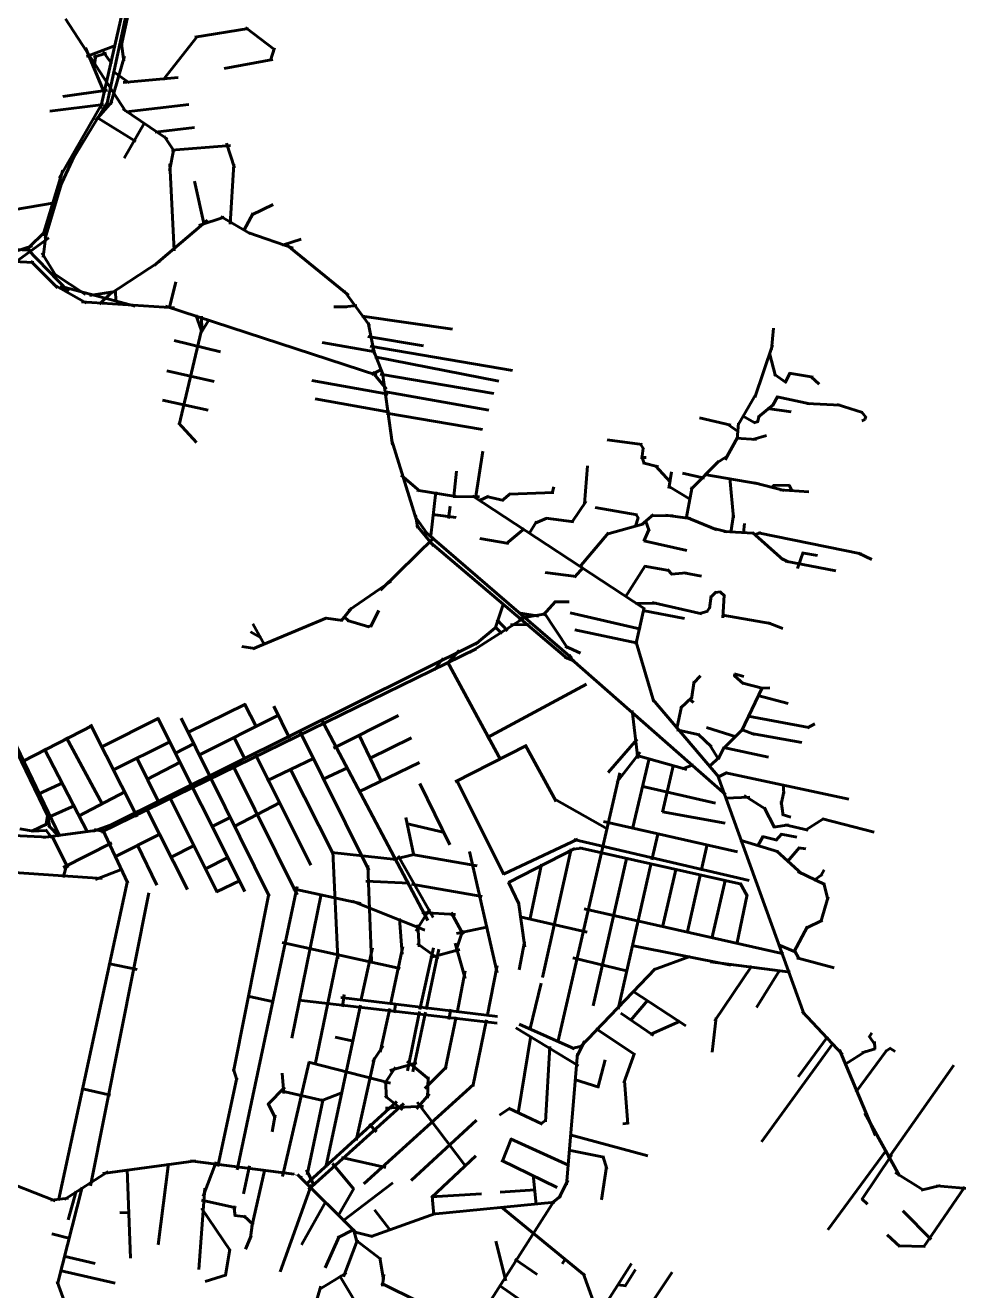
# Model space of a CAD drawing. Header units: inches. Extents: x 723419 to 759401, y 6910722 to 6968430.
# Drawn here: x 745313 to 747978, y 6944299 to 6947911 of the extents above; entities that cross this region are included whole.
import ezdxf

# ---------------------------------------------------------------- set-up
doc = ezdxf.new("R2010")
doc.units = ezdxf.units.IN
doc.header["$MEASUREMENT"] = 0
doc.layers.add('Linhas Axiais - Florianopolis', color=6, linetype='Continuous', lineweight=60)

msp = doc.modelspace()

# ---------------------------------------------------------------- linework, layer by layer
at = {"layer": 'Linhas Axiais - Florianopolis', "linetype": 'Continuous', "lineweight": 60}
for p, q in [((745610.4, 6948038.8), (745527.3, 6947673.7)), ((745622.7, 6948044.5), (745545.9, 6947684.4)), ((745586.9, 6947850.6), (745625.5, 6948031.1)), ((745599.1, 6947666.1), (745427.6, 6947929.9)), ((746025.4, 6947840.6), (745942.1, 6947904.9)), ((745804.5, 6947880.2), (745706.9, 6947755.1)), ((745950.7, 6947901.7), (745797.4, 6947877)), ((745485.1, 6947846.5), (745539.2, 6947717.4)), ((745487.4, 6947822.4), (745570.4, 6947853.3)), ((745507.7, 6947820.5), (745544.5, 6947831.9)), ((745535.6, 6947835.1), (745560.5, 6947800.6)), ((745593.9, 6947808.3), (745587.2, 6947857.9)), ((746012.7, 6947810.1), (746024.6, 6947847)), ((745514.6, 6947827.1), (745510.8, 6947797.8)), ((745556.1, 6947685), (745596, 6947822.8)), ((745880.4, 6947788), (746019.3, 6947813.5)), ((745562.9, 6947780), (745609.5, 6947746.9)), ((745749, 6947762.1), (745592.8, 6947747.7)), ((745420.6, 6947707.7), (745548.1, 6947725.4)), ((745533.6, 6947689.4), (745409.8, 6947475.1)), ((745550, 6947695.6), (745441.6, 6947518.6)), ((745513.7, 6947639.4), (745560.9, 6947693.6)), ((745383.2, 6947665.5), (745536.2, 6947684.6)), ((745718.9, 6947585.7), (745591.4, 6947672.7)), ((745780.3, 6947685.3), (745600.6, 6947663.6)), ((745516, 6947648.5), (745628.3, 6947579.6)), ((745595.2, 6947532), (745652.9, 6947632.4)), ((745795.8, 6947619.4), (745684.1, 6947605.5)), ((745737.7, 6947552.1), (745709.6, 6947595)), ((745736.8, 6947558), (745725.1, 6947495.3)), ((745730, 6947554.2), (745899, 6947567.9)), ((745887.3, 6947574.5), (745910.1, 6947504.2)), ((745411.9, 6947449.2), (745452.1, 6947537.8)), ((745726, 6947515.9), (745738.2, 6947266.9)), ((745907.9, 6947514.9), (745898.2, 6947343)), ((745420.6, 6947497.3), (745362.7, 6947309.8)), ((745418.1, 6947466.2), (745369.8, 6947303.1)), ((745796.5, 6947466.4), (745824.1, 6947341.7)), ((745279.1, 6947384.5), (745396.7, 6947404.5)), ((745959.7, 6947369.5), (746020.4, 6947399.2)), ((745808.6, 6947339.5), (745881.1, 6947363.7)), ((745871.7, 6947365.1), (745955.8, 6947316)), ((745937.2, 6947325.3), (745963.9, 6947374.6)), ((745833.2, 6947355.1), (745681, 6947225.5)), ((745282.4, 6947232.8), (745379.9, 6947304.2)), ((745321.4, 6947275), (745369.9, 6947322.4)), ((745364, 6947249.1), (745372.7, 6947317.7)), ((745950.8, 6947318.5), (746077.3, 6947274.5)), ((746100.3, 6947300.8), (746047.5, 6947283)), ((744515.8, 6947018.3), (745334, 6947281.9)), ((745327.5, 6947268.6), (745255.7, 6947271.7)), ((745319.2, 6947272.3), (745436, 6947151)), ((745359.8, 6947261.9), (745404, 6947190.4)), ((746056.9, 6947286.2), (746235.3, 6947140.8)), ((745278.4, 6947236.6), (745337.8, 6947233.6)), ((745328.9, 6947237.7), (745404.6, 6947161.7)), ((745697.8, 6947238), (745548.5, 6947139.5)), ((745395.3, 6947201.2), (745485.1, 6947142.7)), ((745487.9, 6947118.2), (745393.1, 6947170.9)), ((745412.7, 6947166.2), (745626.7, 6947108.8)), ((745496.1, 6947139.6), (745569.1, 6947150.6)), ((745570.8, 6947156.3), (745571.3, 6947121.4)), ((745742.7, 6947178.9), (745723.9, 6947101.4)), ((746223.6, 6947152.7), (746296.5, 6947052.7)), ((745473.1, 6947121.8), (745738.6, 6947104.6)), ((745556.7, 6947145.3), (745524.5, 6947115.3)), ((746225.6, 6947107.1), (746259.9, 6947110.9)), ((745713.6, 6947109.1), (746316.6, 6946912)), ((745799.8, 6947084), (745816.5, 6947038.4)), ((745816.2, 6947081), (745816.8, 6947040.7)), ((746230.7, 6947107.5), (746193.5, 6947107)), ((746532.6, 6947043.2), (746275.1, 6947080.9)), ((745752.2, 6946770.7), (745819.3, 6947052.8)), ((745837.9, 6947071), (745812.3, 6947028.8)), ((746292.1, 6947062.5), (746310.3, 6946972.3)), ((747448.9, 6947046.2), (747443.3, 6946985.3)), ((745870.5, 6946978.6), (745737.9, 6947011.1)), ((746160.9, 6947005.1), (746312, 6946978.6)), ((746449.8, 6946996.3), (746291.1, 6947022.8)), ((746703.8, 6946925.9), (746297.4, 6946995.2)), ((746305.6, 6946988.3), (746335.2, 6946909.9)), ((746664.9, 6946895), (746311.4, 6946964.9)), ((747446.5, 6946998.1), (747396, 6946848.8)), ((747437.9, 6946975.2), (747454.7, 6946909.2)), ((746331.4, 6946929.3), (746301.8, 6946914.2)), ((745852.1, 6946893.7), (745717.4, 6946924.3)), ((746130.7, 6946896.8), (746348.6, 6946858.1)), ((746304, 6946920.4), (746344.4, 6946872.4)), ((746326.3, 6946914.7), (746651, 6946859.5)), ((746332.9, 6946918.9), (746361.8, 6946713.3)), ((747451, 6946915.1), (747486.3, 6946890.4)), ((747482.6, 6946891.6), (747496.9, 6946919.1)), ((747494.3, 6946917.5), (747562.3, 6946906.1)), ((747556.7, 6946907.4), (747579.9, 6946886.8)), ((746636.3, 6946812.7), (746336.2, 6946866)), ((747348.4, 6946770.7), (747400.6, 6946861)), ((745835.4, 6946812), (745704.5, 6946841.3)), ((746140.7, 6946844.4), (746352.7, 6946806.2)), ((747405.8, 6946792.6), (747449.1, 6946828.8)), ((747446, 6946824.3), (747461.8, 6946852.1)), ((747459.4, 6946849.9), (747552.6, 6946830.2)), ((747543.9, 6946831.1), (747639.9, 6946826.3)), ((747703.1, 6946805.2), (747631.2, 6946828)), ((746618, 6946756.9), (746344.6, 6946803.7)), ((747238.1, 6946790.3), (747327.4, 6946769.6)), ((747395.6, 6946775.7), (747361.1, 6946796.4)), ((747408.5, 6946796.1), (747403.2, 6946777.9)), ((747499.9, 6946808), (747432.1, 6946817.2)), ((747700.9, 6946806.5), (747713.2, 6946792)), ((747701.5, 6946781.9), (747710.7, 6946786.1)), ((747710.1, 6946785.6), (747713, 6946794.1)), ((745801.5, 6946719.9), (745750.3, 6946776.1)), ((747318.1, 6946772.7), (747349.4, 6946750.2)), ((747345.8, 6946730.2), (747349.7, 6946775.2)), ((747393.4, 6946776.5), (747405.3, 6946780.3)), ((746358.6, 6946728.2), (746430.3, 6946498.3)), ((746974.7, 6946728), (747073.8, 6946714.7)), ((747068.1, 6946717.1), (747078.8, 6946699.9)), ((747311.1, 6946670.7), (747346.7, 6946734.2)), ((747342.5, 6946732), (747400.6, 6946728.1)), ((747429.2, 6946739.7), (747389.9, 6946728.1)), ((746619.2, 6946695.1), (746598, 6946560.4)), ((747085.2, 6946676.9), (747072.5, 6946676.8)), ((747079.9, 6946659.8), (747072.8, 6946679.8)), ((747077.5, 6946704), (747073.5, 6946673.4)), ((747284.7, 6946659.9), (747318.8, 6946681.8)), ((746910, 6946544.8), (746918.3, 6946653.3)), ((747120.5, 6946650.6), (747076.2, 6946661.6)), ((747112.7, 6946653.5), (747153.7, 6946607.7)), ((747213.5, 6946585.7), (747293.4, 6946667)), ((746386.2, 6946626.4), (746439.4, 6946581)), ((746543.8, 6946638), (746536.7, 6946565.4)), ((747157.8, 6946635.9), (747149.9, 6946588.8)), ((747189.4, 6946632), (747251.8, 6946618.6)), ((747407.5, 6946602.1), (747252.1, 6946628.3)), ((747324.1, 6946618.7), (747335, 6946505.3)), ((747479.7, 6946583.1), (747394.6, 6946604.8)), ((746430.5, 6946584.3), (746541.9, 6946565.9)), ((746485, 6946579.4), (746470.7, 6946453.3)), ((746589.7, 6946568.2), (747080, 6946246.1)), ((746674.7, 6946554.5), (746697.9, 6946574.3)), ((746694.3, 6946572.3), (746822.2, 6946577.1)), ((746821.9, 6946593.7), (746816.8, 6946575.5)), ((747211.8, 6946557.1), (747149.6, 6946595)), ((747200.1, 6946502.3), (747216.7, 6946593.5)), ((747444.5, 6946591.2), (747450.9, 6946598.2)), ((747448.3, 6946596.9), (747494.7, 6946597.9)), ((747550.1, 6946579.1), (747467, 6946584.6)), ((747494.1, 6946598.1), (747502, 6946581.2)), ((746525.9, 6946538), (746521.4, 6946502.8)), ((746534.5, 6946566.2), (746609.8, 6946565.2)), ((746610.1, 6946554.5), (746636.1, 6946567.2)), ((746629.6, 6946565.8), (746679.3, 6946554)), ((746874.7, 6946493.1), (746914, 6946552.6)), ((746939.8, 6946534.8), (747060.3, 6946513.5)), ((746425.1, 6946509.6), (746459, 6946460.8)), ((746426.8, 6946512.9), (746433.6, 6946475.8)), ((746542.7, 6946505.9), (746475.4, 6946514.9)), ((746768.9, 6946490.1), (746801.7, 6946504.3)), ((746799.3, 6946503.7), (746879, 6946493.1)), ((747062.6, 6946506.2), (747055.5, 6946479.9)), ((747057.3, 6946514.6), (747063.4, 6946502.6)), ((747073.2, 6946485.9), (747106.9, 6946514.1)), ((747083.7, 6946497.3), (747094.1, 6946467.8)), ((747099, 6946510.8), (747162.7, 6946512)), ((747140.6, 6946512.5), (747211.1, 6946502.9)), ((747197.1, 6946507.9), (747287.1, 6946471.1)), ((747334.7, 6946513.3), (747327.3, 6946463.5)), ((746429.7, 6946484.1), (746478.8, 6946425.2)), ((746872.7, 6946105.5), (746453, 6946467.2)), ((746687.3, 6946432), (746738.1, 6946474.6)), ((746750.9, 6946457.9), (746772.2, 6946494.3)), ((746895, 6946364.5), (746978.5, 6946462)), ((746973.1, 6946458.5), (747078.6, 6946488)), ((747093.7, 6946470.4), (747078.8, 6946438.7)), ((747271.5, 6946476.5), (747317, 6946464.9)), ((747307.3, 6946465.9), (747391.2, 6946461.6)), ((747366.4, 6946488.7), (747363.4, 6946461.8)), ((747388.8, 6946462.8), (747477.1, 6946384.8)), ((747394.6, 6946456.3), (747412.8, 6946463)), ((747405.3, 6946462.3), (747699.7, 6946402)), ((746327.3, 6946298.4), (746480, 6946448.4)), ((746469.6, 6946434.9), (746860.2, 6946102.9)), ((746610.5, 6946445.6), (746693.4, 6946431.7)), ((747078.6, 6946439.5), (747201.4, 6946411.5)), ((747472, 6946388.8), (747490.6, 6946379.6)), ((747534.2, 6946406.6), (747517.4, 6946360.4)), ((747574.8, 6946397.3), (747530.1, 6946405.1)), ((747729.9, 6946385.9), (747692, 6946404.2)), ((746881.1, 6946335.8), (746906.6, 6946364.4)), ((747026.5, 6946279), (747082.5, 6946367.8)), ((747150.1, 6946354.4), (747080.5, 6946367.3)), ((747146.1, 6946357), (747160.2, 6946343.3)), ((747483.6, 6946381.4), (747626.8, 6946353.6)), ((746236.2, 6946240.1), (746357.7, 6946323.9)), ((746797.1, 6946349.2), (746885.8, 6946337.4)), ((747158, 6946343.9), (747199.9, 6946348.1)), ((747243.7, 6946338.5), (747193, 6946348.1)), ((747266.1, 6946246.4), (747271.3, 6946282.5)), ((747269.9, 6946278.7), (747285.8, 6946293.2)), ((747281.9, 6946291.5), (747299, 6946293.4)), ((747296.9, 6946294), (747309.8, 6946281.1)), ((747308.6, 6946284.1), (747304.6, 6946219.8)), ((746215.5, 6946211.4), (746244.3, 6946247.3)), ((746678.7, 6946260.7), (746653.1, 6946186)), ((746791.2, 6946227.3), (746827.2, 6946266.1)), ((746866, 6946265.3), (746824.4, 6946265)), ((747055.1, 6946259.9), (747115.2, 6946261.5)), ((747079.7, 6946249.3), (747055.8, 6946143.3)), ((747244.3, 6946230.9), (747103.1, 6946263)), ((747258.9, 6946236.6), (747268, 6946250.6)), ((745962.4, 6946131.4), (746173.7, 6946219.3)), ((746170.8, 6946218.8), (746219.9, 6946211.7)), ((746222.5, 6946223.6), (746236.7, 6946209.6)), ((746233.2, 6946212), (746293.8, 6946193.4)), ((746322.3, 6946240.1), (746299, 6946194)), ((746582.4, 6946120.7), (746745, 6946224.3)), ((746659.4, 6946214.7), (746690.1, 6946182.5)), ((746720.2, 6946217.2), (746799.4, 6946230.7)), ((746720.7, 6946233.9), (746778.9, 6946224.6)), ((746793.3, 6946235.5), (746862.4, 6946132.1)), ((746868.6, 6946234), (747070.6, 6946187.3)), ((747195, 6946217.9), (747076, 6946240.6)), ((747238.5, 6946231.6), (747261.5, 6946238.4)), ((747304.4, 6946227.1), (747440.2, 6946203.5)), ((745955.5, 6946179), (745986.2, 6946162.8)), ((745962.5, 6946202.7), (745996.2, 6946142.4)), ((746301.6, 6946197.2), (746290.7, 6946193.6)), ((746597.3, 6946143.3), (746659, 6946195)), ((746652.7, 6946194.8), (746674.6, 6946174.4)), ((746697.9, 6946199.2), (746751.1, 6946200.5)), ((746881.8, 6946185.3), (747061.5, 6946147.2)), ((747476.1, 6946189.4), (747433.9, 6946205.2)), ((745548.8, 6945624), (746606.6, 6946149.5)), ((745931.6, 6946137.8), (745968.4, 6946132.1)), ((746854.5, 6946138.9), (746898.1, 6946118.7)), ((747056.6, 6946149.8), (747107.1, 6945980.1)), ((745529.7, 6945607.2), (746599.9, 6946130.8)), ((746480.6, 6946069.8), (746506.2, 6946104.7)), ((746516.6, 6946087.3), (746552.1, 6946125.8)), ((746853.3, 6946107.1), (746879.1, 6946096.8)), ((746866.5, 6946113.6), (746878.3, 6946095.1)), ((746873.5, 6946100.5), (747312, 6945715.4)), ((746671.1, 6945812.8), (746518.6, 6946093.6)), ((746914.9, 6946030.4), (746630.4, 6945876.8)), ((747222.4, 6946038.9), (747214.9, 6945987.8)), ((747221.1, 6946033.1), (747240.6, 6946054)), ((747337.2, 6946054.6), (747363.6, 6946031.4)), ((747364.2, 6946052.4), (747337.5, 6946059.7)), ((747338.7, 6946059.9), (747337.9, 6946053)), ((747417.1, 6946018.2), (747361.3, 6946032.8)), ((747183.6, 6945961.7), (747216.9, 6945992.5)), ((747416.9, 6946019.9), (747358, 6945896.3)), ((747491.2, 6945975), (747404.4, 6945997.5)), ((747438.8, 6946019.5), (747412, 6946018.5)), ((745776.6, 6945891.9), (745941.4, 6945973.1)), ((745938.6, 6945973.5), (745972.7, 6945907)), ((746022.6, 6945967), (746066.9, 6945876)), ((747061.5, 6945817.4), (747045.6, 6945954.7)), ((747104.6, 6945985.9), (747295.4, 6945762.7)), ((747173.6, 6945903.1), (747186.4, 6945966)), ((747221, 6945977.7), (747209.8, 6945986.8)), ((745529.9, 6945850.3), (745694.6, 6945932.6)), ((745691.4, 6945933.1), (745939.5, 6945438)), ((745758, 6945933.3), (746009.3, 6945424.4)), ((745808.6, 6945827.3), (746036.2, 6945941.5)), ((746157.4, 6945931.4), (746462.2, 6945354.9)), ((746193, 6945847.4), (746378.7, 6945940.3)), ((747550.1, 6945906.2), (747376.8, 6945938.9)), ((747546.2, 6945905.6), (747567.3, 6945917.1)), ((745306.7, 6945810.7), (745505.2, 6945912.2)), ((745499.6, 6945915.3), (745632.1, 6945651.7)), ((746095.3, 6945899.3), (746293.7, 6945498.6)), ((746265, 6945886.6), (746330.1, 6945751.7)), ((747173.6, 6945900.1), (747238.3, 6945885.3)), ((747233.8, 6945887.2), (747271.8, 6945850.8)), ((747257.4, 6945905.9), (747342.7, 6945879.9)), ((747306.2, 6945846.7), (747361.7, 6945901.2)), ((747358.1, 6945900.9), (747394.9, 6945886.2)), ((747530.4, 6945863.4), (747386.6, 6945888.8)), ((745276, 6945862.8), (745377.6, 6945653.1)), ((745277.7, 6945875), (745412, 6945595.5)), ((745367.2, 6945846.8), (745491, 6945607.6)), ((745429.6, 6945878.7), (745533, 6945686.7)), ((745563.1, 6945784.8), (745727.2, 6945866.4)), ((745739.9, 6945832.3), (745796.7, 6945861.2)), ((745907.5, 6945880.2), (745941, 6945814.6)), ((746415.5, 6945877.1), (746295.7, 6945817.9)), ((746540.6, 6945751.6), (746743.7, 6945854.7)), ((746739.7, 6945857.1), (746828.9, 6945694.8)), ((746977.3, 6945777.6), (747059.6, 6945873)), ((747267.3, 6945856.1), (747291.7, 6945816.1)), ((747308.5, 6945850), (747290.8, 6945815.6)), ((747435, 6945821.8), (747306.8, 6945848.9)), ((745630.6, 6945821.3), (745694, 6945692.6)), ((745967.6, 6945834.7), (746128.2, 6945513.5)), ((746003, 6945754.5), (746137.9, 6945819.2)), ((747002.3, 6945750.1), (747068.9, 6945836.2)), ((747046.5, 6945617.4), (747094.4, 6945817.5)), ((747056, 6945826.9), (747201.6, 6945786.8)), ((747266.1, 6945796.1), (747295.2, 6945821.2)), ((745659.9, 6945758.3), (745757.5, 6945808.4)), ((746088.8, 6945428.4), (745907.5, 6945795.3)), ((746191.8, 6945546.1), (746069.6, 6945788.8)), ((746163.2, 6945758.5), (746234.9, 6945791.7)), ((746438.6, 6945806.4), (746263.6, 6945722.1)), ((746833.5, 6945007.9), (747010.8, 6945777.4)), ((747132.6, 6945664.4), (747163.4, 6945800.4)), ((747188.1, 6945788.7), (747220.5, 6945799.7)), ((747290.1, 6945764.7), (747316.9, 6945777.9)), ((747664, 6945701.7), (747313.2, 6945777.2)), ((745351.3, 6945716.9), (745421.8, 6945749.4)), ((746439.1, 6945746.7), (746525, 6945571.7)), ((746679.7, 6945487), (746544.1, 6945757.4)), ((747283.2, 6945690.7), (747072.3, 6945738.7)), ((747536.9, 6945087.1), (747289.6, 6945771.1)), ((747476.3, 6945744.6), (747478.6, 6945717.5)), ((745464.7, 6945652.9), (745599.3, 6945723.6)), ((745861, 6945436), (745724.7, 6945708.3)), ((746822.6, 6945702.6), (746975.7, 6945616)), ((747311.1, 6945704.8), (747381.5, 6945707.1)), ((747428.6, 6945672.5), (747365.3, 6945712.4)), ((747479.1, 6945724), (747470.6, 6945686.7)), ((745382.5, 6945651.3), (745454.2, 6945683.8)), ((745776.5, 6945444.2), (745656.4, 6945680.8)), ((745909.2, 6945623.7), (746041.1, 6945692.6)), ((747311.6, 6945633.1), (747132, 6945665.3)), ((747422.8, 6945678.1), (747452, 6945621.2)), ((747471.5, 6945696.2), (747477.2, 6945654.4)), ((745331.3, 6945610.2), (745375.4, 6945631.3)), ((745377.1, 6945658.8), (745371.3, 6945626)), ((745375.3, 6945661.4), (745383.2, 6945619.5)), ((745507.5, 6945610.7), (745565.3, 6945631.1)), ((745844.6, 6945623.2), (745899.4, 6945650.3)), ((746399.4, 6945649.6), (746422.1, 6945540.6)), ((746509.6, 6945606.6), (746400.4, 6945632.4)), ((747346.2, 6945551.4), (746964, 6945637.6)), ((747498.8, 6945650.7), (747473.9, 6945658.3)), ((747547.9, 6945613.5), (747482.8, 6945628.8)), ((747540.4, 6945613.5), (747592.4, 6945646.5)), ((747589.3, 6945645.6), (747736.9, 6945608)), ((745257.2, 6945598.7), (745379.2, 6945592.8)), ((745297.7, 6945616.7), (745336.6, 6945610.3)), ((745330.2, 6945610.6), (745375.8, 6945612.6)), ((745363.7, 6945592), (745526.5, 6945614.6)), ((745370.5, 6945615.4), (745388.9, 6945591.5)), ((745379.4, 6945627), (745408.6, 6945595.9)), ((745388.6, 6945598.4), (745434.3, 6945505.5)), ((745509.4, 6945615), (745542.2, 6945608.8)), ((745533.4, 6945615.7), (745605.7, 6945461.7)), ((745566.8, 6945535.7), (745699.3, 6945602.5)), ((747102.2, 6945529), (747119.5, 6945605.2)), ((747419.4, 6945596), (747403.9, 6945566.6)), ((747417.7, 6945594.9), (747460.1, 6945584.6)), ((747449.5, 6945622.2), (747493.2, 6945628.1)), ((747456.2, 6945584.2), (747473.4, 6945603)), ((747471.3, 6945602), (747515.5, 6945592.8)), ((745421.3, 6945506.5), (745560.5, 6945577.3)), ((745688.6, 6945456.2), (745632.1, 6945572.1)), ((745727.8, 6945535.4), (745796.6, 6945570.7)), ((746678.2, 6945488), (746890.6, 6945587.8)), ((746692.3, 6945463.5), (746882.1, 6945560.6)), ((746789.3, 6945192.8), (746871.5, 6945559.7)), ((746876.5, 6945558.7), (746904.1, 6945562.3)), ((747379.9, 6945469.2), (746879.4, 6945587)), ((747358, 6945459.4), (746895.2, 6945563.2)), ((747242.8, 6945497.1), (747259.9, 6945572.7)), ((747463.2, 6945551.4), (747354.2, 6945584.7)), ((747489.3, 6945523.4), (747523.3, 6945563.7)), ((747541.5, 6945559.6), (747520.6, 6945562.7)), ((745825.6, 6945502.2), (745892.9, 6945536.4)), ((746372.2, 6945529.5), (746188.5, 6945549.1)), ((746190.8, 6945552.4), (746205.4, 6945246.2)), ((746425.8, 6945544.4), (746363.9, 6945529.2)), ((746378, 6945539.8), (746477.2, 6945364.4)), ((746602.7, 6945511), (746417.3, 6945543.8)), ((746581.3, 6945552), (746660.6, 6945205.5)), ((746934.2, 6945112), (747030.5, 6945535.8)), ((747005.2, 6945101.9), (747100.3, 6945520.4)), ((747458.6, 6945553.5), (747529.7, 6945488.9)), ((745280.8, 6945492.7), (745532.1, 6945475)), ((745421.5, 6945478), (745431.8, 6945515.1)), ((745513, 6945472.3), (745589.9, 6945502.2)), ((746290.8, 6945512.8), (746301.7, 6945239)), ((746753, 6945357.5), (746786.4, 6945516.3)), ((747131.9, 6945336), (747171.6, 6945504.5)), ((747202.7, 6945319.6), (747240.9, 6945488.8)), ((747518.9, 6945495.4), (747596, 6945458.1)), ((747564.4, 6945469.2), (747589.2, 6945487.8)), ((747594.3, 6945499.9), (747584.6, 6945483.1)), ((745408, 6944556.3), (745604.6, 6945468.4)), ((745859, 6945437.1), (745926.3, 6945469.7)), ((746089.1, 6945452.6), (745917.8, 6944643.4)), ((746285.3, 6945467.7), (746410.3, 6945462.4)), ((746617.7, 6945424.1), (746415.6, 6945459.1)), ((746722.5, 6945403.1), (746692.9, 6945465.1)), ((747272.8, 6945303.8), (747312.4, 6945472.9)), ((747373.7, 6945425.6), (747354.3, 6945461.8)), ((747604.3, 6945415), (747592.6, 6945462.4)), ((745665.5, 6945434.5), (745498.7, 6944597.7)), ((746008.7, 6945431.3), (745907.2, 6944924.2)), ((746074.1, 6945019.1), (746157.4, 6945430.3)), ((746077.6, 6945445.8), (746270.9, 6945403.7)), ((747344.3, 6945288.1), (747373.6, 6945429.8)), ((747584.3, 6945351.9), (747605.5, 6945422.7)), ((746247.6, 6945410.7), (746453.6, 6945327.8)), ((746427.7, 6945324.5), (746468.1, 6945388.6)), ((746540.8, 6945372.1), (746445, 6945378.2)), ((746562.9, 6945315.6), (746528.9, 6945378.1)), ((746739.3, 6945279.2), (746720.8, 6945407.3)), ((747478, 6945260.4), (746908.2, 6945388.4)), ((746389, 6945258.9), (746381.5, 6945360.9)), ((746433.6, 6945343.4), (746437.3, 6945280.5)), ((746725.7, 6945366), (746917.2, 6945321.8)), ((747542, 6945333.3), (747589, 6945356.6)), ((746541.4, 6945265.3), (746562.6, 6945328.2)), ((746634.2, 6945337.7), (746543.9, 6945318.4)), ((747506.8, 6945264.7), (747546.4, 6945338)), ((746045.9, 6945293), (746382.9, 6945217.9)), ((746270.6, 6945125.8), (746304.3, 6945277.4)), ((746355.5, 6945115.5), (746390.8, 6945281.4)), ((746432, 6945290.1), (746492.7, 6945246.1)), ((746439.6, 6945101.2), (746478.5, 6945277.4)), ((746457.9, 6945101.6), (746494, 6945273.8)), ((746468.5, 6945250.1), (746554, 6945272.9)), ((746540.6, 6945290.4), (746568.6, 6945189.7)), ((746723.4, 6945214.6), (746738.7, 6945294.3)), ((747045, 6945284.1), (747327.7, 6945228.2)), ((747463.3, 6945285.8), (747511.3, 6945266.1)), ((747507.8, 6945271.5), (747522.2, 6945244.7)), ((745631.9, 6945215.9), (745549.8, 6945232.4)), ((746140.8, 6944944.2), (746206.5, 6945262.5)), ((747032.8, 6945211.1), (746876.2, 6945248.6)), ((747107, 6945214.8), (747209.9, 6945252.9)), ((747269.7, 6945237.8), (747497.2, 6945208.2)), ((747622.8, 6945220.5), (747515.4, 6945249.2)), ((746545.6, 6945091.3), (746568.6, 6945211.9)), ((746631.3, 6945080.9), (746660.3, 6945227)), ((747110.9, 6945217.2), (746896.9, 6944993.7)), ((747280.9, 6945067.8), (747387, 6945225.5)), ((747400.8, 6945107.2), (747466.2, 6945212.8)), ((746753.2, 6945043.4), (746785.8, 6945176.1)), ((746022.6, 6945122.9), (745948.5, 6945139)), ((746093.5, 6945128.1), (746660.3, 6945062.2)), ((746214.2, 6945135.7), (746661.5, 6945080.9)), ((746218.2, 6945108.7), (746223.3, 6945144.4)), ((747041.3, 6945069.6), (747090.7, 6945127.9)), ((747198.9, 6945054.8), (747047.4, 6945153.6)), ((746171.1, 6944651.1), (746269.8, 6945113.9)), ((746353.5, 6945104.6), (746326.4, 6944979)), ((746370.6, 6945120.2), (746365.8, 6945091.9)), ((746403.9, 6944926.6), (746438.8, 6945095.2)), ((746455.6, 6945093.3), (746419.7, 6944923.5)), ((746527.5, 6945102), (746522.2, 6945072.9)), ((747013.4, 6945090.9), (747107, 6945026.7)), ((747530.7, 6945095.1), (747645.8, 6944972.5)), ((746511.3, 6944930.4), (746543.5, 6945080.7)), ((746590.5, 6944881.4), (746629.5, 6945071.4)), ((746722.9, 6945059), (746880.7, 6944989.3)), ((747097.4, 6945030.1), (747183, 6945068.3)), ((747273.6, 6944979.4), (747285.2, 6945078.4)), ((746197.8, 6945022), (746250.3, 6945010.9)), ((746713.3, 6945049.1), (746892, 6944940.3)), ((746720.6, 6944804.9), (746756.2, 6945026.1)), ((747054.4, 6944971.9), (746941.7, 6945047)), ((747520, 6944908.7), (747604, 6945024.2)), ((747721.4, 6945026.4), (747739.5, 6945000.3)), ((747722.3, 6945022), (747729.6, 6945034.5)), ((746304.6, 6944952), (746334.9, 6944997.9)), ((746798.2, 6944780.8), (746810.8, 6944995.2)), ((746873.3, 6944989.8), (746900.9, 6944996.5)), ((746888.4, 6944968.3), (746909.8, 6945011.2)), ((747415.3, 6944723.5), (747619.4, 6945005.2)), ((747638, 6944986.4), (747740.7, 6944741.7)), ((747653, 6944944.3), (747712.4, 6944982.4)), ((747772.6, 6944985.6), (747683.9, 6944865)), ((747701, 6944977.1), (747739.2, 6944988.9)), ((747737.2, 6945009.7), (747738.9, 6944988.2)), ((747768.8, 6944981.3), (747784.2, 6944991.9)), ((747781.1, 6944991.1), (747796.7, 6944981.4)), ((746047.7, 6944624.6), (746123.3, 6944952)), ((746121.6, 6944951.2), (746355.5, 6944891.3)), ((746257.2, 6944727.5), (746309.6, 6944963.2)), ((746353.6, 6944926.9), (746431.3, 6944948.9)), ((746465, 6944902.8), (746403.5, 6944954.2)), ((746858.6, 6944600.5), (746889.9, 6944976.1)), ((746968.7, 6944958), (746947.7, 6944877.4)), ((747022.2, 6944891.5), (747052.4, 6944976.2)), ((747963.9, 6944942.8), (747776.4, 6944676.3)), ((745916.8, 6944906.1), (745862.7, 6944653.4)), ((745907, 6944931), (745917, 6944900.6)), ((746046.8, 6944919.4), (746051.2, 6944861.8)), ((746338.5, 6944889.3), (746370, 6944936.7)), ((746454.1, 6944875.9), (746516, 6944937.8)), ((746461.5, 6944848.6), (746462.8, 6944909.4)), ((745556.5, 6944857), (745472.2, 6944875.6)), ((746005.6, 6944829.8), (746054.2, 6944879.1)), ((746279.6, 6944604), (746592.8, 6944886.9)), ((746341.7, 6944898), (746344.3, 6944847.8)), ((746950.6, 6944879.6), (746881.3, 6944901.6)), ((747023.5, 6944897.6), (747033, 6944774)), ((746042.1, 6944868.8), (746166.5, 6944840.2)), ((746114.3, 6944601.7), (746373.3, 6944839.1)), ((746118.2, 6944629.5), (746163.7, 6944846.3)), ((746157.3, 6944840.7), (746218.7, 6944863.9)), ((746339.8, 6944854.4), (746389.6, 6944814.4)), ((746429.5, 6944817.7), (746467.1, 6944860.2)), ((746571.2, 6944652.8), (746432, 6944836.4)), ((746026.3, 6944792.4), (746006.1, 6944833.1)), ((746017.4, 6944751.6), (746026.1, 6944800.4)), ((746121.3, 6944587.8), (746394.1, 6944833.1)), ((746341.1, 6944819.8), (746450.1, 6944825.1)), ((746666.7, 6944799.4), (746696.6, 6944819.5)), ((746789.6, 6944773.6), (746692.1, 6944819.9)), ((747709.9, 6944805.7), (747809.2, 6944626.1)), ((746294.6, 6944773.7), (746315.4, 6944752.5)), ((746415, 6944613.3), (746601.4, 6944784.9)), ((746784.2, 6944774.1), (746799.6, 6944784.9)), ((747018.8, 6944775.1), (747034.7, 6944777.1)), ((746674.9, 6944666.7), (746701.2, 6944733.9)), ((746698.2, 6944732.2), (746866, 6944656.1)), ((747090.2, 6944683.1), (746868.6, 6944743.3)), ((746964.9, 6944679.7), (746864.9, 6944700)), ((747604.7, 6944472.3), (747770.5, 6944698.9)), ((745534.5, 6944633), (745799.8, 6944668.8)), ((745692.6, 6944429.5), (745722, 6944662)), ((745783.6, 6944669), (746081, 6944631.2)), ((745820.6, 6944567.9), (745857.5, 6944666.7)), ((745935.7, 6944575.3), (745953.1, 6944654.8)), ((746190.2, 6944661.6), (746250.7, 6944588.8)), ((746341.9, 6944650.6), (746215.9, 6944678.4)), ((746599.7, 6944683.4), (746472.4, 6944564.8)), ((746831.4, 6944593), (746671.6, 6944671.2)), ((746973, 6944646.3), (746962.1, 6944683.1)), ((747701.3, 6944558.6), (747787.2, 6944685.9)), ((745207.9, 6944629.4), (745398.1, 6944555.2)), ((745425.1, 6944558.4), (745549.9, 6944638.6)), ((745613.3, 6944391.7), (745603.7, 6944645.7)), ((745996.4, 6944645.7), (745959.7, 6944482)), ((746090.5, 6944630.5), (746257.6, 6944463.5)), ((746115.6, 6944643.9), (746137.5, 6944597.7)), ((746771.3, 6944544.9), (746763.1, 6944629.3)), ((746958.1, 6944557.6), (746972.8, 6944652.2)), ((747877.5, 6944585.2), (747796.9, 6944635.8)), ((745405, 6944316.8), (745475.5, 6944594.3)), ((745435.2, 6944500.7), (745458.1, 6944583)), ((745808.4, 6944359.3), (745825.9, 6944591.3)), ((746040.2, 6944352.4), (746130.5, 6944601.9)), ((746206.2, 6944512.4), (746250.9, 6944590.6)), ((746362.3, 6944606.4), (746219, 6944497)), ((746668.3, 6944579.8), (746768.9, 6944586.7)), ((746837.5, 6944563.4), (746862.1, 6944613.6)), ((747926.2, 6944599), (747871.1, 6944585.5)), ((747877.9, 6944422.3), (747995.2, 6944594.9)), ((747914.3, 6944598.1), (748071.6, 6944584.4)), ((745386.2, 6944556.5), (745436.4, 6944562.2)), ((745816.1, 6944557.4), (745915, 6944534.7)), ((746101.6, 6944429.3), (746170.7, 6944553.1)), ((746615.4, 6944574.7), (746471.7, 6944566.5)), ((746479.4, 6944514.5), (746474.3, 6944568.7)), ((746475.6, 6944517), (746825.2, 6944551.4)), ((746576.1, 6944167.4), (746822.5, 6944555.1)), ((746841.7, 6944569.2), (746814.4, 6944546.4)), ((747701.5, 6944560.7), (747717.9, 6944545.9)), ((745583.3, 6944521.4), (745610, 6944521.1)), ((745897.7, 6944412.8), (745815.6, 6944533.8)), ((745908, 6944541.2), (745912.4, 6944511.4)), ((745910.3, 6944513.6), (745943.1, 6944509.7)), ((745964.1, 6944487), (745936.6, 6944511.8)), ((746300.8, 6944453.3), (746484.2, 6944519.1)), ((746309.9, 6944529.1), (746354.9, 6944471.1)), ((746672.8, 6944537.2), (746910.7, 6944341.7)), ((747899.7, 6944444.2), (747818.7, 6944526.9)), ((745955.5, 6944449.9), (745961.6, 6944492.5)), ((746204.3, 6944449.5), (746250.7, 6944473.2)), ((746249.8, 6944474.3), (746260.6, 6944434.7)), ((745388.3, 6944460.9), (745440.7, 6944447.3)), ((745957.4, 6944455.4), (745941.5, 6944416.9)), ((746169.2, 6944363.5), (746208.9, 6944453.6)), ((746221.7, 6944338.3), (746261.2, 6944443.7)), ((746250.7, 6944466.6), (746304.6, 6944453.2)), ((746256, 6944444), (746329.3, 6944387.7)), ((746656.2, 6944439.8), (746685.1, 6944326.6)), ((747773.3, 6944457.8), (747809.7, 6944424.5)), ((745885, 6944341.8), (745896.6, 6944417.5)), ((747805.2, 6944426.4), (747882.5, 6944424.4)), ((745512.3, 6944376.3), (745422.7, 6944396.6)), ((746325.1, 6944393.6), (746335.8, 6944329.4)), ((746774, 6944344.6), (746710.6, 6944388.1)), ((746846, 6944375.6), (746856.5, 6944391)), ((747044.1, 6944376.1), (746948.7, 6944226.6)), ((745569.5, 6944319.7), (745411.6, 6944356.4)), ((745826.2, 6944325), (745887.8, 6944343.7)), ((746152.2, 6944301.8), (746229.8, 6944349.8)), ((746285.7, 6944216.7), (746210.1, 6944341.8)), ((746336.8, 6944344.4), (746332.4, 6944311.1)), ((746906.1, 6944348.1), (746950.7, 6944224.6)), ((747055.4, 6944358.6), (747024.8, 6944310.3)), ((747106.3, 6944271.3), (747160.3, 6944351.4)), ((745404.3, 6944324.5), (745451.1, 6944194.8)), ((746123.4, 6944199.4), (746157.2, 6944311)), ((746329.4, 6944319.6), (746438.6, 6944265.7)), ((746666.7, 6944313.5), (746770.6, 6944241.4)), ((747004.6, 6944315.4), (747028.6, 6944312.5))]:
    msp.add_line(p, q, dxfattribs=at)
at = {"layer": 'Linhas Axiais - Florianopolis', "lineweight": 0}
msp.add_line((746041.9, 6944638.4), (746104.2, 6944624.1), dxfattribs=at).dxf.unprotected_set("ltscale", 0)

doc.saveas('drawing.dxf')
